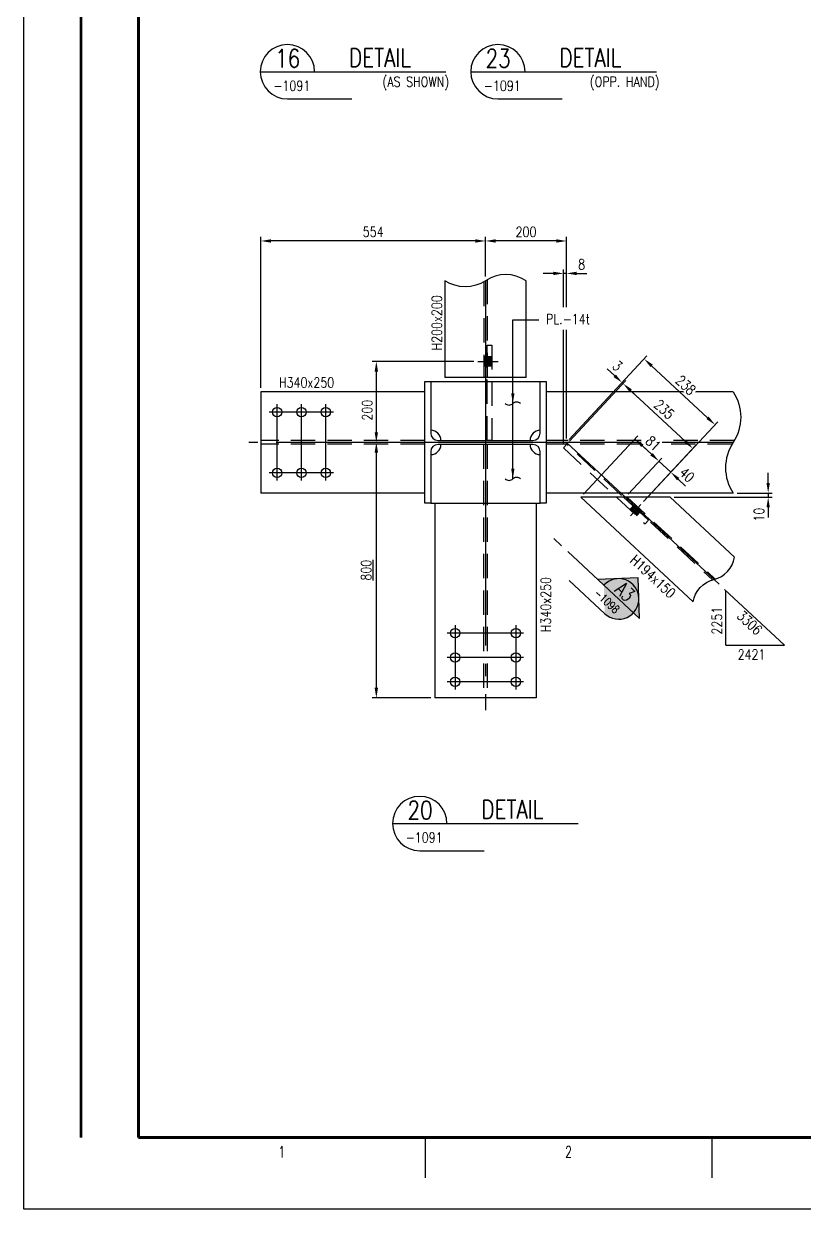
# Model space of a CAD drawing. Header units: millimetres. Extents: x 0 to 232280, y -26939 to 23794.
# Drawn here: x 91015 to 92941, y -26939 to -24016 of the extents above; entities that cross this region are included whole.
import ezdxf
from ezdxf.enums import TextEntityAlignment as Align

# ---------------------------------------------------------------- set-up
doc = ezdxf.new("R2010")
doc.units = ezdxf.units.MM
doc.header["$LTSCALE"] = 30
doc.linetypes.add('JNK-CENTER', pattern=[34, 30, -1.5, 1, -1.5])
doc.linetypes.add('JNK-HIDDEN', pattern=[3, 2, -1])
for name, color, linetype in [('CEN-R', 1, 'JNK-CENTER'), ('CON-C', 4, 'Continuous'), ('CON-G', 3, 'Continuous'), ('CON-W', 7, 'Continuous'), ('CON-Y', 2, 'Continuous'), ('Dim-W', 7, 'Continuous'), ('HID-Y', 2, 'JNK-HIDDEN'), ('TXT-Y', 2, 'Continuous')]:
    doc.layers.add(name, color=color, linetype=linetype)
doc.styles.add('ROMANS', font='ROMANS.shx', dxfattribs={"width": 0.8})
doc.styles.add('SIMPLEX', font='simplex.shx', dxfattribs={"width": 0.8})
doc.dimstyles.new('DIM10', dxfattribs={"dimscale": 10, "dimtxt": 2.5, "dimasz": 2.5, "dimexe": 1, "dimexo": 1, "dimgap": 1, "dimtad": 1, "dimdec": 0, "dimdsep": 46, "dimtxsty": 'SIMPLEX', "dimcen": 0, "dimclrt": 2, "dimadec": 1, "dimazin": 2, "dimtfac": 1, "dimtdec": 0, "dimtix": 1, "dimtmove": 2, "dimatfit": 0, "dimfxl": 0.18, "dimtolj": 1, "dimtzin": 0, "dimarcsym": 0})
doc.dimstyles.new('DIM40', dxfattribs={"dimscale": 40, "dimtxt": 2.5, "dimasz": 2.5, "dimexe": 1, "dimexo": 1, "dimgap": 1, "dimtad": 1, "dimdec": 0, "dimdsep": 46, "dimtxsty": 'SIMPLEX', "dimcen": 0, "dimclrd": 7, "dimclre": 7, "dimclrt": 2, "dimadec": 1, "dimazin": 2, "dimtfac": 1, "dimtdec": 0, "dimtix": 1, "dimtmove": 2, "dimatfit": 2, "dimfxl": 1, "dimtolj": 1, "dimtzin": 0, "dimarcsym": 1})

# ---------------------------------------------------------------- blocks, each defined once
blk = doc.blocks.new('TITLE')
at = {"color": 7}
for p, q in [((0, 0), (0, 594.8536585365848)), ((99.02439024387672, 17.68292682926827), (99.02439024387672, 7.780487804878013)), ((169.7560975609531, 17.68292682926827), (169.7560975609531, 7.780487804878013)), ((841, 0), (0, 0))]:
    blk.add_line(p, q, dxfattribs=at)
at = {"color": 7, "const_width": 0.7073170731707307}
for points in [[(14.14634146340063, 577.1707317073162), (14.14634146340063, 17.68292682926827)], [(28.29268292683742, 17.68292682926827), (28.29268292683742, 577.5243902439012)], [(28.29268292683742, 17.68292682926827), (823.6707317073171, 17.68292682926827)]]:
    blk.add_lwpolyline(points, dxfattribs=at)
at = {"color": 7, "style": 'ROMANS', "width": 0.7}
for s, p in [('1', (63.65853658537549, 14.14634146341463)), ('2', (134.3902439024148, 14.14634146341463))]:
    blk.add_text(s, height=2.829268292682921, dxfattribs=at).set_placement(p, align=Align.MIDDLE)
blk = doc.blocks.new('SECTITLE')
at = {"layer": 'CON-G'}
for p, q in [((-1.7, 0), (44.09999999999997, 0)), ((4.999999999999999, -6.7), (20.85999999999999, -6.7))]:
    blk.add_line(p, q, dxfattribs=at)
blk.add_arc((5, 0), 6.7, 0, 270, dxfattribs=at)
at = {"layer": 'CON-C', "style": 'SIMPLEX', "width": 0.8}
for tag, p in [('A', (5.060000000000002, 1.039999999999964)), ('ELEVATION', (27.83000000000001, 1.22))]:
    blk.add_attdef(tag, text='', height=4.5, dxfattribs=at).set_placement(p, align=Align.CENTER)
at = {"layer": 'CON-Y', "style": 'SIMPLEX', "width": 0.8}
blk.add_attdef('H0000-0000', (1.539999999999953, -4.720000000000033), '', height=2.5, dxfattribs=at)
blk.add_attdef('SCALE', text='', height=2.5, dxfattribs=at).set_placement((44.90000000000001, -3.72), align=Align.RIGHT)
blk = doc.blocks.new('*D3321')
at = {"layer": 'DEFPOINTS', "color": 0, "transparency": 16777216}
for p in [(92581.96478466046, -25094.58821830415), (92499.35399155383, -25183.43794292296), (92537.50010242953, -25201.15443876889)]:
    blk.add_point(p, dxfattribs=at)
at = {"layer": 'Dim-W', "color": 7, "linetype": 'ByBlock', "lineweight": -2, "transparency": 16777216}
for p, q in [((92563.65599453823, -25077.56505161107), (92545.34720441602, -25060.541884918)), ((92506.16325823107, -25176.11442687408), (92588.77405133769, -25087.26470225526)), ((92611.25884885617, -25121.82528501321), (92581.96478466046, -25094.58821830415)), ((92544.30936910678, -25193.83092272002), (92618.0681155334, -25114.50176896432)), ((92629.5676389784, -25138.84845170629), (92647.87642910064, -25155.87161839936))]:
    blk.add_line(p, q, dxfattribs=at)
at = {"layer": 'Dim-W', "color": 7, "transparency": 16777216}
blk.add_solid([(92566.49318898708, -25074.5135865907), (92560.81880008939, -25080.61651663144), (92581.96478466046, -25094.58821830415)], dxfattribs=at)
at = {"layer": 'Dim-W', "color": 2, "transparency": 16777216, "insert": (92651.04196011375, -25128.0919216271), "char_height": 25, "attachment_point": 5, "rotation": 317.0839013655855, "style": 'SIMPLEX', "bg_fill": 3, "box_fill_scale": 1.1, "bg_fill_color": 256, "bg_fill_true_color": 13158600, "bg_fill_transparency": 0}
blk.add_mtext('\\A1;40', dxfattribs=at)
at = {"layer": 'Dim-W', "color": 7, "transparency": 16777216}
blk.add_solid([(92632.40483342725, -25135.79698668592), (92626.73044452956, -25141.89991672666), (92611.25884885617, -25121.82528501321)], dxfattribs=at)
blk = doc.blocks.new('*D3322')
at = {"layer": 'DEFPOINTS', "color": 0, "transparency": 16777216}
for p in [(92545.71758281562, -24842.41196152184), (92354.15852287324, -25048.43794292299), (92537.50010242953, -25201.15443876889)]:
    blk.add_point(p, dxfattribs=at)
at = {"layer": 'Dim-W', "color": 7, "linetype": 'ByBlock', "lineweight": -2, "transparency": 16777216}
for p, q in [((92360.96778955047, -25041.1144268741), (92552.52684949285, -24835.08844547296)), ((92701.89832557164, -24987.62586153573), (92564.02637293785, -24859.43512821493)), ((92544.30936910678, -25193.83092272002), (92727.01638237109, -24997.32551217992))]:
    blk.add_line(p, q, dxfattribs=at)
at = {"layer": 'Dim-W', "color": 7, "transparency": 16777216}
for points in [[(92566.8635673867, -24856.38366319456), (92561.189178489, -24862.4865932353), (92545.71758281562, -24842.41196152185)], [(92704.73552002048, -24984.57439651536), (92699.0611311228, -24990.6773265561), (92720.20711569386, -25004.64902822881)]]:
    blk.add_solid(points, dxfattribs=at)
at = {"layer": 'Dim-W', "color": 2, "transparency": 16777216, "insert": (92648.28319927849, -24907.05258376534), "char_height": 25, "attachment_point": 5, "rotation": 317.0839013655855, "style": 'SIMPLEX', "bg_fill": 3, "box_fill_scale": 1.1, "bg_fill_color": 256, "bg_fill_true_color": 13158600, "bg_fill_transparency": 0}
blk.add_mtext('\\A1;238', dxfattribs=at)
blk = doc.blocks.new('*D3323')
at = {"layer": 'DEFPOINTS', "color": 0, "transparency": 16777216}
for p in [(92493.72031758688, -24903.30303509842), (92354.59261105931, -25052.93794292296), (92537.50010242953, -25201.15443876889)]:
    blk.add_point(p, dxfattribs=at)
at = {"layer": 'Dim-W', "color": 7, "linetype": 'ByBlock', "lineweight": -2, "transparency": 16777216}
for p, q in [((92361.40187773653, -25045.61442687407), (92500.5295842641, -24895.97951904954)), ((92647.4241921537, -25046.21398992696), (92512.0291077091, -24920.3262017915)), ((92544.30936910678, -25193.83092272002), (92672.54224895315, -25055.91364057115))]:
    blk.add_line(p, q, dxfattribs=at)
at = {"layer": 'Dim-W', "color": 7, "transparency": 16777216}
for points in [[(92514.86630215794, -24917.27473677113), (92509.19191326025, -24923.37766681187), (92493.72031758688, -24903.30303509843)], [(92650.26138660253, -25043.16252490659), (92644.58699770486, -25049.26545494733), (92665.73298227592, -25063.23715662004)]]:
    blk.add_solid(points, dxfattribs=at)
at = {"layer": 'Dim-W', "color": 2, "transparency": 16777216, "insert": (92595.04749995517, -24966.79218474925), "char_height": 25, "attachment_point": 5, "rotation": 317.0839013655855, "style": 'SIMPLEX', "bg_fill": 3, "box_fill_scale": 1.1, "bg_fill_color": 256, "bg_fill_true_color": 13158600, "bg_fill_transparency": 0}
blk.add_mtext('\\A1;235', dxfattribs=at)
blk = doc.blocks.new('*D3324')
at = {"layer": 'DEFPOINTS', "color": 0, "transparency": 16777216}
for p in [(92491.24344939986, -24901.00008991505), (92491.24344939993, -24901.00008991497), (92493.72031758906, -24903.30303510046)]:
    blk.add_point(p, dxfattribs=at)
at = {"layer": 'Dim-W', "color": 7, "linetype": 'ByBlock', "lineweight": -2, "transparency": 16777216}
for p, q in [((92472.9346592777, -24883.9769232219), (92454.62586915548, -24866.95375652883)), ((92493.72031758915, -24903.30303510035), (92491.24344939992, -24901.00008991498)), ((92498.05271607709, -24893.67657386616), (92498.05271607716, -24893.67657386609)), ((92500.52958426629, -24895.97951905157), (92500.52958426639, -24895.97951905146)), ((92512.02910771138, -24920.32620179342), (92530.33789783361, -24937.3493684865))]:
    blk.add_line(p, q, dxfattribs=at)
at = {"layer": 'Dim-W', "color": 7, "transparency": 16777216}
blk.add_solid([(92514.86630216023, -24917.27473677306), (92509.19191326253, -24923.37766681379), (92493.72031758915, -24903.30303510035)], dxfattribs=at)
at = {"layer": 'Dim-W', "color": 2, "transparency": 16777216, "insert": (92479.5803234964, -24859.43298846534), "char_height": 25, "attachment_point": 5, "rotation": 317.0839013655855, "style": 'SIMPLEX', "bg_fill": 3, "box_fill_scale": 1.1, "bg_fill_color": 256, "bg_fill_true_color": 13158600, "bg_fill_transparency": 0}
blk.add_mtext('\\A1;3', dxfattribs=at)
at = {"layer": 'Dim-W', "color": 7, "transparency": 16777216}
blk.add_solid([(92475.77185372655, -24880.92545820153), (92470.09746482885, -24887.02838824227), (92491.24344939992, -24901.00008991498)], dxfattribs=at)
blk = doc.blocks.new('*D3325')
at = {"layer": 'DEFPOINTS', "color": 0, "transparency": 16777216}
for p in [(92522.89026548777, -25039.66184793741), (92581.96478466172, -25094.58821830538), (92389.20997230188, -25183.43794292296)]:
    blk.add_point(p, dxfattribs=at)
at = {"layer": 'Dim-W', "color": 7, "linetype": 'ByBlock', "lineweight": -2, "transparency": 16777216}
for p, q in [((92396.0192389791, -25176.11442687408), (92529.69953216502, -25032.33833188853)), ((92563.65599454036, -25077.56505161139), (92541.19905561, -25056.68501463049)), ((92588.77405133896, -25087.26470225649), (92588.7740513398, -25087.26470225558))]:
    blk.add_line(p, q, dxfattribs=at)
at = {"layer": 'Dim-W', "color": 7, "transparency": 16777216}
for points in [[(92544.03625005885, -25053.63354961012), (92538.36186116116, -25059.73647965086), (92522.89026548777, -25039.66184793742)], [(92566.4931889892, -25074.51358659102), (92560.81880009151, -25080.61651663176), (92581.96478466257, -25094.58821830447)]]:
    blk.add_solid(points, dxfattribs=at)
at = {"layer": 'Dim-W', "color": 2, "transparency": 16777216, "insert": (92567.74837509892, -25050.64712201095), "char_height": 25, "attachment_point": 5, "rotation": 317.0839013655855, "style": 'SIMPLEX', "bg_fill": 3, "box_fill_scale": 1.1, "bg_fill_color": 256, "bg_fill_true_color": 13158600, "bg_fill_transparency": 0}
blk.add_mtext('\\A1;81', dxfattribs=at)
blk = doc.blocks.new('*D3422')
at = {"layer": 'DEFPOINTS', "color": 0, "transparency": 16777216}
for p in [(92154.15852286655, -24551.52702469515), (92154.15852286655, -24649.4777251333), (92354.15852287324, -25048.43794292298)]:
    blk.add_point(p, dxfattribs=at)
at = {"layer": 'Dim-W', "color": 7, "linetype": 'ByBlock', "lineweight": -2, "transparency": 16777216}
for p, q in [((92154.15852286655, -24639.4777251333), (92154.15852286655, -24541.52702469515)), ((92329.15852287324, -24551.52702469515), (92179.15852286655, -24551.52702469515)), ((92354.15852287324, -24714.74753994533), (92354.15852287324, -24541.52702469515)), ((92354.15852287324, -25038.43794292298), (92354.15852287324, -24770.89105745489))]:
    blk.add_line(p, q, dxfattribs=at)
at = {"layer": 'Dim-W', "color": 7, "transparency": 16777216}
for points in [[(92179.15852286655, -24547.36035802849), (92179.15852286655, -24555.69369136182), (92154.15852286655, -24551.52702469515)], [(92329.15852287324, -24547.36035802849), (92329.15852287324, -24555.69369136182), (92354.15852287324, -24551.52702469515)]]:
    blk.add_solid(points, dxfattribs=at)
at = {"layer": 'Dim-W', "color": 2, "transparency": 16777216, "insert": (92254.1585228699, -24529.02702469515), "char_height": 25, "attachment_point": 5, "style": 'SIMPLEX', "bg_fill": 3, "box_fill_scale": 1.1, "bg_fill_color": 256, "bg_fill_true_color": 13158600, "bg_fill_transparency": 0}
blk.add_mtext('\\A1;200', dxfattribs=at)
blk = doc.blocks.new('*D3423')
at = {"layer": 'DEFPOINTS', "color": 0, "transparency": 16777216}
for p in [(92346.42149104647, -24631.52702469515), (92354.15852287324, -24631.52702469515), (92346.42149104647, -25061.72616218153)]:
    blk.add_point(p, dxfattribs=at)
at = {"layer": 'Dim-W', "color": 7, "linetype": 'ByBlock', "lineweight": -2, "transparency": 16777216}
for p, q in [((92321.42149104647, -24631.52702469515), (92296.42149104647, -24631.52702469515)), ((92346.42149104647, -24714.74753994533), (92346.42149104647, -24621.52702469515)), ((92354.15852287324, -24631.52702469515), (92346.42149104647, -24631.52702469515)), ((92379.15852287324, -24631.52702469515), (92404.15852287324, -24631.52702469515)), ((92346.42149104647, -25051.72616218153), (92346.42149104647, -24770.89105745489))]:
    blk.add_line(p, q, dxfattribs=at)
at = {"layer": 'Dim-W', "color": 7, "transparency": 16777216}
blk.add_solid([(92321.42149104647, -24627.36035802849), (92321.42149104647, -24635.69369136182), (92346.42149104647, -24631.52702469515)], dxfattribs=at)
at = {"layer": 'Dim-W', "color": 2, "transparency": 16777216, "insert": (92391.25078285683, -24609.02702469515), "char_height": 25, "attachment_point": 5, "style": 'SIMPLEX', "bg_fill": 3, "box_fill_scale": 1.1, "bg_fill_color": 256, "bg_fill_true_color": 13158600, "bg_fill_transparency": 0}
blk.add_mtext('\\A1;8', dxfattribs=at)
at = {"layer": 'Dim-W', "color": 7, "transparency": 16777216}
blk.add_solid([(92379.15852287324, -24627.36035802849), (92379.15852287324, -24635.69369136182), (92354.15852287324, -24631.52702469515)], dxfattribs=at)
blk = doc.blocks.new('*D3326')
at = {"layer": 'DEFPOINTS', "color": 0, "transparency": 16777216}
for p in [(91600.15852287321, -24551.52702469515), (92154.15852286655, -24551.52702469515), (91600.15852287321, -24923.43794292298)]:
    blk.add_point(p, dxfattribs=at)
at = {"layer": 'Dim-W', "color": 7, "linetype": 'ByBlock', "lineweight": -2, "transparency": 16777216}
for p, q in [((91600.15852287321, -24913.43794292298), (91600.15852287321, -24541.52702469515)), ((92129.15852286655, -24551.52702469515), (91625.15852287321, -24551.52702469515))]:
    blk.add_line(p, q, dxfattribs=at)
at = {"layer": 'Dim-W', "color": 7, "transparency": 16777216}
for points in [[(91625.15852287321, -24547.36035802849), (91625.15852287321, -24555.69369136182), (91600.15852287321, -24551.52702469515)], [(92129.15852286655, -24547.36035802849), (92129.15852286655, -24555.69369136182), (92154.15852286655, -24551.52702469515)]]:
    blk.add_solid(points, dxfattribs=at)
at = {"layer": 'Dim-W', "color": 2, "transparency": 16777216, "insert": (91877.15852286988, -24529.02702469515), "char_height": 25, "attachment_point": 5, "style": 'SIMPLEX', "bg_fill": 3, "box_fill_scale": 1.1, "bg_fill_color": 256, "bg_fill_true_color": 13158600, "bg_fill_transparency": 0}
blk.add_mtext('\\A1;554', dxfattribs=at)
blk = doc.blocks.new('*D3327')
at = {"layer": 'DEFPOINTS', "color": 0, "transparency": 16777216}
for p in [(91884.9267580316, -25048.43794292298), (91884.9267580316, -25678.43794292298), (92029.15852287324, -25678.43794292298)]:
    blk.add_point(p, dxfattribs=at)
at = {"layer": 'Dim-W', "color": 7, "linetype": 'ByBlock', "lineweight": -2, "transparency": 16777216}
for p, q in [((91884.9267580316, -25073.43794292298), (91884.9267580316, -25653.43794292298)), ((92019.15852287324, -25678.43794292298), (91874.9267580316, -25678.43794292298))]:
    blk.add_line(p, q, dxfattribs=at)
at = {"layer": 'Dim-W', "color": 7, "transparency": 16777216}
for points in [[(91880.76009136492, -25073.43794292298), (91889.09342469827, -25073.43794292298), (91884.9267580316, -25048.43794292298)], [(91880.76009136492, -25653.43794292298), (91889.09342469827, -25653.43794292298), (91884.9267580316, -25678.43794292298)]]:
    blk.add_solid(points, dxfattribs=at)
at = {"layer": 'Dim-W', "color": 2, "transparency": 16777216, "insert": (91859.9267580316, -25363.43794292296), "char_height": 25, "attachment_point": 5, "rotation": 90, "style": 'SIMPLEX', "bg_fill": 3, "box_fill_scale": 1.1, "bg_fill_color": 256, "bg_fill_true_color": 13158600, "bg_fill_transparency": 0}
blk.add_mtext('\\A1;{\\L800}', dxfattribs=at)
blk = doc.blocks.new('*D3328')
at = {"layer": 'DEFPOINTS', "color": 0, "transparency": 16777216}
for p in [(92609.49801080578, -25183.43794292296), (92765.00673366897, -25173.43794292298), (92851.42689116125, -25183.43794292296)]:
    blk.add_point(p, dxfattribs=at)
at = {"layer": 'Dim-W', "color": 7, "linetype": 'ByBlock', "lineweight": -2, "transparency": 16777216}
for p, q in [((92851.42689116125, -25148.43794292298), (92851.42689116125, -25123.43794292298)), ((92619.49801080578, -25183.43794292296), (92861.42689116125, -25183.43794292296)), ((92775.00673366897, -25173.43794292298), (92861.42689116125, -25173.43794292298)), ((92851.42689116125, -25173.43794292298), (92851.42689116125, -25183.43794292296)), ((92851.42689116125, -25208.43794292296), (92851.42689116125, -25233.43794292296))]:
    blk.add_line(p, q, dxfattribs=at)
at = {"layer": 'Dim-W', "color": 7, "transparency": 16777216}
blk.add_solid([(92847.26022449457, -25148.43794292298), (92855.59355782792, -25148.43794292298), (92851.42689116125, -25173.43794292298)], dxfattribs=at)
at = {"layer": 'Dim-W', "color": 2, "transparency": 16777216, "insert": (92828.70371467751, -25226.43187567385), "char_height": 25, "attachment_point": 5, "rotation": 90, "style": 'SIMPLEX', "bg_fill": 3, "box_fill_scale": 1.1, "bg_fill_color": 256, "bg_fill_true_color": 13158600, "bg_fill_transparency": 0}
blk.add_mtext('\\A1;10', dxfattribs=at)
at = {"layer": 'Dim-W', "color": 7, "transparency": 16777216}
blk.add_solid([(92847.26022449457, -25208.43794292296), (92855.59355782792, -25208.43794292296), (92851.42689116125, -25183.43794292296)], dxfattribs=at)
blk = doc.blocks.new('*D3262')
at = {"layer": 'DEFPOINTS', "color": 0, "transparency": 16777216}
for p in [(92135.15852265025, -24848.43794292228), (91884.9267580316, -25048.43794292298), (91884.9267580316, -25048.43794292298)]:
    blk.add_point(p, dxfattribs=at)
at = {"layer": 'Dim-W', "color": 0, "lineweight": -2, "transparency": 16777216}
for p, q in [((92125.15852265025, -24848.43794292228), (91874.9267580316, -24848.43794292228)), ((91884.9267580316, -24873.43794292228), (91884.9267580316, -25023.43794292298))]:
    blk.add_line(p, q, dxfattribs=at)
at = {"layer": 'Dim-W', "color": 0, "transparency": 16777216}
for points in [[(91880.76009136492, -24873.43794292228), (91889.09342469827, -24873.43794292228), (91884.9267580316, -24848.43794292228)], [(91880.76009136492, -25023.43794292298), (91889.09342469827, -25023.43794292298), (91884.9267580316, -25048.43794292298)]]:
    blk.add_solid(points, dxfattribs=at)
at = {"layer": 'Dim-W', "color": 2, "transparency": 16777216, "insert": (91862.4267580316, -24968.78568803053), "char_height": 25, "attachment_point": 5, "rotation": 90, "style": 'SIMPLEX', "bg_fill": 3, "box_fill_scale": 1.1, "bg_fill_color": 256, "bg_fill_true_color": 13158600, "bg_fill_transparency": 0}
blk.add_mtext('\\A1;200', dxfattribs=at)
blk = doc.blocks.new('SECMARK1')
at = {"layer": 'CON-Y'}
h = blk.add_hatch(color=256, dxfattribs=at)
edge = h.paths.add_edge_path()
edge.add_line((21.82666666666668, 7.071067811865485), (18.29113276073393, 3.535533905932776))
edge.add_arc((21.82666666666668, 4.707345624410664e-14), 5.000000000000002, 44.99999999999977, 135.0000000000001, ccw=False)
edge.add_line((25.36220057259943, 3.535533905932773), (21.82666666666668, 7.071067811865485))
h = blk.add_hatch(color=256, dxfattribs=at)
edge = h.paths.add_edge_path()
edge.add_line((14.75559885480128, 4.707345624410664e-14), (16.82666666666668, 1.689559442740931e-14))
edge.add_arc((21.82666666666668, 4.618527782440651e-14), 5, 135.0000000000001, 180.0000000000003, ccw=False)
edge.add_line((18.29113276073393, 3.535533905932776), (14.75559885480128, 4.707345624410664e-14))
edge = h.paths.add_edge_path()
edge.add_arc((21.82666666666668, 4.736951571734001e-14), 5, 270, 540.0000000000005)
h = blk.add_hatch(color=256, dxfattribs=at)
edge = h.paths.add_edge_path()
edge.add_line((26.82666666666668, 4.332076805060308e-14), (28.89773447853207, 4.736951571734001e-14))
edge.add_line((28.89773447853207, 4.736951571734001e-14), (25.36220057259943, 3.535533905932773))
edge.add_arc((21.82666666666668, 4.951594689828198e-14), 5, -1.1368683772161603e-13, 44.999999999999716, ccw=False)
at = {"layer": 'CON-C'}
blk.add_line((0, 0), (2.633333333333307, 0), dxfattribs=at)
blk.add_lwpolyline([(4.666666666666639, 0), (28.89773447853207, 4.736951571734001e-14), (21.82666666666668, 7.071067811865485), (14.75559885480128, 4.736951571734001e-14)], dxfattribs=at)
at = {"layer": 'CON-Y'}
blk.add_line((21.82666666666668, -4.999999999999953), (9.823333333333341, -4.999999999999953), dxfattribs=at)
blk.add_arc((21.82666666666668, 4.736951571734001e-14), 5, 270, 180.0000000000004, dxfattribs=at)
at = {"layer": 'CON-C', "style": 'SIMPLEX', "width": 0.8}
blk.add_attdef('TAG', text='', height=3.5, dxfattribs=at).set_placement((21.80333333333334, 0.5800000000000568), align=Align.CENTER)
at = {"layer": 'CON-Y', "style": 'SIMPLEX', "width": 0.8}
blk.add_attdef('H0000-0000', text='', height=2, dxfattribs=at).set_placement((24.66333333333334, -3.379999999999943), align=Align.RIGHT)

msp = doc.modelspace()

# ---------------------------------------------------------------- hatches: boundary and pattern name
at = {"layer": 'CON-W'}
h = msp.add_hatch(color=256, dxfattribs=at)
h.paths.add_polyline_path([(92158.15852265025, -24860.43794292227), (92170.15852265025, -24860.43794292228), (92170.15852265025, -24848.43794292227), (92158.15852265025, -24848.43794292227)])
h.paths.add_polyline_path([(92154.15852263288, -24860.43794292227), (92158.15852265025, -24860.43794292227), (92158.15852265025, -24848.43794292227), (92154.15852262545, -24848.43794292226)])
h.paths.add_polyline_path([(92150.15852265028, -24860.43794292227), (92154.15852263288, -24860.43794292227), (92154.15852262542, -24848.43794292227), (92150.15852265028, -24848.43794292228)])
h.paths.add_polyline_path([(92150.15852265028, -24848.43794292227), (92154.15852262545, -24848.43794292227), (92154.15852261864, -24837.43794292227), (92150.15852265028, -24837.43794292228)])
h.paths.add_polyline_path([(92154.15852262542, -24848.43794292227), (92158.15852265025, -24848.43794292227), (92158.15852265025, -24837.43794292227), (92154.15852261861, -24837.43794292228)])
h.paths.add_polyline_path([(92158.15852265025, -24848.43794292227), (92170.15852265025, -24848.43794292228), (92170.15852265025, -24837.43794292227), (92158.15852265025, -24837.43794292227)])
at = {"layer": 'Dim-W'}
h = msp.add_hatch(color=256, dxfattribs=at)
h.paths.add_polyline_path([(92526.85619918915, -25229.49094038442), (92535.02731920194, -25220.70272112587), (92526.60527574582, -25212.87206444693), (92518.434155733, -25221.66028370545)])
h.paths.add_polyline_path([(92518.434155733, -25221.66028370545), (92526.60527574582, -25212.87206444693), (92518.18323228971, -25205.04140776799), (92510.01211227689, -25213.82962702651)])
h.paths.add_polyline_path([(92526.60527574582, -25212.87206444693), (92528.64805574901, -25210.67500963231), (92520.2260122929, -25202.84435295337), (92518.18323228971, -25205.04140776799)])
h.paths.add_polyline_path([(92528.64805574901, -25210.67500963231), (92530.69083575218, -25208.47795481769), (92522.26879229606, -25200.64729813875), (92520.2260122929, -25202.84435295337)])
h.paths.add_polyline_path([(92537.0700992051, -25218.50566631123), (92539.11287920829, -25216.30861149661), (92530.69083575218, -25208.47795481769), (92528.64805574901, -25210.67500963231)])
h.paths.add_polyline_path([(92535.02731920194, -25220.70272112587), (92537.0700992051, -25218.50566631123), (92528.64805574901, -25210.67500963231), (92526.60527574582, -25212.87206444693)])

# ---------------------------------------------------------------- linework, layer by layer
at = {"layer": 'CEN-R'}
for p, q in [((92154.15852287324, -24649.47772512891), (92154.15852287324, -25708.43794292298)), ((92135.15852265025, -24848.43794292228), (92185.15852265025, -24848.43794292228)), ((91640.15852287324, -25142.60460958975), (91640.15852287324, -24954.27127625641)), ((91700.15852287324, -25142.60460958975), (91700.15852287324, -24954.27127625641)), ((91760.15852287324, -25142.60460958975), (91760.15852287324, -24954.27127625641)), ((91779.32518953993, -24973.43794292306), (91620.99185620659, -24973.43794292306)), ((92537.96611310262, -25048.43794292298), (91570.15852287324, -25048.43794292298)), ((92354.15852287321, -25048.43794292296), (92730.15314466043, -25398.03062926865)), ((92765.00673366897, -25048.43794292298), (92589.80483814297, -25048.43794292298)), ((91779.32518953993, -25123.43794292306), (91620.99185620659, -25123.43794292306)), ((92537.50010242953, -25201.15443876889), (92511.62488905565, -25228.98379975426)), ((92248.32518954002, -25518.43794292298), (92059.99185620667, -25518.43794292298)), ((92079.15852287333, -25499.27127625629), (92079.15852287333, -25657.60460958963)), ((92229.15852287333, -25499.27127625629), (92229.15852287333, -25657.60460958963)), ((92248.32518954002, -25578.43794292298), (92059.99185620667, -25578.43794292298)), ((92248.32518954002, -25638.43794292298), (92059.99185620667, -25638.43794292298))]:
    msp.add_line(p, q, dxfattribs=at)
at = {"layer": 'CON-G'}
for p, q in [((92054.15852286649, -24649.47772513322), (92054.15852286649, -24888.43794292302)), ((92254.15852286646, -24888.43794292302), (92254.15852286652, -24649.47772513329)), ((92019.15852287324, -24898.43794292295), (92289.15852287324, -24898.43794292295)), ((92254.15852857247, -24888.43794292302), (92054.15852286649, -24888.43794292302)), ((92004.1585228733, -24923.43794292298), (91600.15852287321, -24923.43794292298)), ((91600.15852287324, -24923.43794292298), (91600.15852287324, -25173.43794292298)), ((92765.00673366897, -24923.43794292298), (92304.1585228733, -24923.43794292298)), ((92004.1585228733, -25173.43794292298), (91600.15852287321, -25173.43794292298)), ((92029.15852287324, -25198.43794292301), (92029.15852287324, -25678.43794292298)), ((92279.15852287324, -25198.43794292301), (92279.15852287324, -25678.43794292298)), ((92765.00673366897, -25173.43794292298), (92304.1585228733, -25173.43794292298)), ((92609.49801080578, -25183.43794292296), (92389.20997230188, -25183.43794292296)), ((92389.20997230188, -25183.43794292296), (92666.37250087812, -25441.13841868711)), ((92609.49801080578, -25183.43794292296), (92768.51150103813, -25331.28567795518)), ((92279.15852287324, -25678.43794292298), (92029.15852287324, -25678.43794292298))]:
    msp.add_line(p, q, dxfattribs=at)
msp.add_lwpolyline([(92304.1585228733, -25198.43794292297), (92289.1585228733, -25198.43794292297), (92289.1585228733, -25071.43794292297, 0.414213562373095), (92271.1585228733, -25053.43794292297), (92037.1585228733, -25053.43794292297, 0.414213562373095), (92019.1585228733, -25071.43794292297), (92019.1585228733, -25198.43794292297), (92004.1585228733, -25198.43794292297), (92004.1585228733, -24898.43794292297), (92019.1585228733, -24898.43794292297), (92019.1585228733, -25025.43794292297, 0.414213562373095), (92037.1585228733, -25043.43794292297), (92271.1585228733, -25043.43794292297, 0.4142135623730949), (92289.1585228733, -25025.43794292297), (92289.1585228733, -24898.43794292297), (92304.1585228733, -24898.43794292297)], format="xyb", close=True, dxfattribs=at)
for centre in [(91640.15852287324, -24973.43794292306), (91700.15852287324, -24973.43794292306), (91760.15852287324, -24973.43794292306), (91640.15852287324, -25123.43794292306), (91700.15852287324, -25123.43794292306), (91760.15852287324, -25123.43794292306), (92079.15852287333, -25518.43794292298), (92229.15852287333, -25518.43794292298), (92079.15852287333, -25578.43794292298), (92229.15852287333, -25578.43794292298), (92079.15852287333, -25638.43794292298), (92229.15852287333, -25638.43794292298)]:
    msp.add_circle(centre, 11.5, dxfattribs=at)
for centre, start, end in [((92019.15852287327, -25043.43794292295), 0, 90), ((92289.15852287327, -25043.43794292295), 90, 180)]:
    msp.add_arc(centre, 25, start, end, dxfattribs=at)
at = {"layer": 'CON-W'}
for p, q in [((92743.79067450826, -25410.71054652906), (92891.76597250186, -25548.29517923601)), ((92747.23163637362, -25548.29517923601), (92747.23163637359, -25413.90988777602)), ((92747.23163637362, -25548.29517923601), (92891.76597250186, -25548.29517923601))]:
    msp.add_line(p, q, dxfattribs=at)
for points in [[(92254.15852286652, -24649.47772513329, 0.2992863225903411), (92154.15852286652, -24649.47772513328, -0.2992863225907001), (92054.15852286652, -24649.47772513325)], [(92765.00673366897, -24923.43794292298, -0.2992863225903411), (92765.00673366897, -25048.43794292298, 0.2992863225907001), (92765.00673366897, -25173.43794292298)], [(92666.37250087812, -25441.13841868703, -0.2992863225903411), (92717.44200095817, -25386.2120483211, 0.2992863225907001), (92768.51150103816, -25331.28567795516)]]:
    msp.add_lwpolyline(points, format="xyb", dxfattribs=at)
at = {"layer": 'Dim-W', "ltscale": 0.5}
msp.add_lwpolyline([(92202.79492773682, -25138.11678991117, 0.4142135623732222), (92221.57363265177, -25137.85622584814, -0.4142135623732223), (92240.35233756671, -25137.59566178512)], format="xyb", dxfattribs=at)
at = {"layer": 'HID-Y'}
for p, q in [((92150.15852286649, -24651.96181351494), (92150.15852286649, -24888.43794292302)), ((92158.15852286649, -24646.99363675174), (92158.15852286649, -24888.43794292302)), ((92170.15852265025, -24837.43794292228), (92150.15852265025, -24837.43794292228)), ((92170.15852265025, -24860.43794292228), (92150.15852265025, -24860.43794292228)), ((92004.1585228733, -25043.93794292298), (91600.15852287321, -25043.93794292298)), ((92004.1585228733, -25052.93794292298), (91600.15852287321, -25052.93794292298)), ((92149.65852287327, -25053.43794292297), (92149.65852287327, -25678.43794292298)), ((92158.65852287327, -25053.43794292297), (92158.65852287327, -25678.43794292298)), ((92537.96611310265, -25043.93794292298), (92304.1585228733, -25043.93794292298)), ((92537.96611310262, -25052.93794292298), (92304.1585228733, -25052.93794292298)), ((92767.81726196085, -25043.93794292298), (92589.80483814297, -25043.93794292298)), ((92762.19620537708, -25052.93794292298), (92589.80483814297, -25052.93794292298)), ((92494.94823078366, -25183.43794292296), (92714.03480137014, -25387.14049161774)), ((92503.75975232388, -25183.43794292296), (92720.84920054601, -25385.28360502452)), ((92522.26879229609, -25200.64729813873), (92510.01211227689, -25213.82962702651)), ((92539.11287920829, -25216.3086114966), (92526.85619918915, -25229.49094038439))]:
    msp.add_line(p, q, dxfattribs=at)
for points in [[(92170.15852265025, -25043.43794292228), (92158.15852265025, -25043.43794292228), (92158.15852265025, -24808.43794292228), (92170.15852265025, -24808.43794292228)], [(92555.89258991403, -25240.10285510897), (92354.59261105931, -25052.93794292296), (92346.42149104647, -25061.72616218153), (92547.72146990121, -25248.89107436748)]]:
    msp.add_lwpolyline(points, close=True, dxfattribs=at)

# ---------------------------------------------------------------- block references
at = {"linetype": 'ByBlock', "xscale": 9.999999998999984, "yscale": 9.999999998999984, "zscale": 9.999999998999984}
msp.add_blockref('TITLE', (91015.14871270579, -26939.40349268467), dxfattribs=at)
at = {"layer": 'CON-W'}
ref = msp.add_blockref('SECMARK1', (92322.77408940103, -25285.58912917514), dxfattribs=dict(at, xscale=10, yscale=10, zscale=10, rotation=317.083901364784))
ref.add_attrib('H0000-0000', '-1098', dxfattribs={"layer": 'CON-Y', "height": 20, "rotation": 317.083901364826, "style": 'SIMPLEX', "width": 0.8}).set_placement((92473.55318738922, -25471.93337672976), align=Align.RIGHT)
ref.add_attrib('TAG', 'A3', dxfattribs={"layer": 'CON-C', "height": 35, "rotation": 317.083901364826, "style": 'SIMPLEX', "width": 0.75}).set_placement((92486.40052565778, -25429.80620098828), align=Align.CENTER)
at = {"layer": 'Dim-W', "xscale": 10, "yscale": 10, "zscale": 10}
for p, values in [((91615.68152273071, -24134.17914570345), {'H0000-0000': '-1091', 'A': '16', 'ELEVATION': 'DETAIL', 'SCALE': '(AS SHOWN)'}), ((92134.7512777764, -24134.17914570345), {'H0000-0000': '-1091', 'A': '23', 'ELEVATION': 'DETAIL', 'SCALE': '(OPP. HAND)'}), ((91942.15852287324, -25988.07357043283), {'H0000-0000': '-1091', 'A': '20', 'ELEVATION': 'DETAIL'})]:
    msp.add_blockref('SECTITLE', p, dxfattribs=at).add_auto_attribs(values)

# ---------------------------------------------------------------- texts
at = {"layer": 'CON-Y', "style": 'SIMPLEX', "width": 0.8}
for s, rotation, p in [('2251', 90, (92737.42569926789, -25522.22605191033)), ('3306', 317.0839013634186, (92772.23471312814, -25478.84148230775))]:
    msp.add_text(s, height=25, rotation=rotation, dxfattribs=at).set_placement(p)
msp.add_text('2421', height=25, dxfattribs=at).set_placement((92776.11721168458, -25583.72961080463))
at = {"layer": 'TXT-Y', "style": 'SIMPLEX', "width": 0.8}
for s, height, rotation, p in [('H200x200', 25, 90, (92046.5089465162, -24821.70223208009)), ('H194x150', 24.99999999999999, 317.0839013613001, (92508.86561960742, -25341.76376803247)), ('H340x250', 25, 90, (92315.40110574913, -25516.47407239884))]:
    msp.add_text(s, height=height, rotation=rotation, dxfattribs=at).set_placement(p)
msp.add_text('H340x250', height=25, dxfattribs=at).set_placement((91644.74613458273, -24913.15519492133))

# ---------------------------------------------------------------- next in the draw order: dimensions: what is measured, and where the dimension line sits
at = {"layer": 'Dim-W'}
dim = msp.add_linear_dim(base=(91884.9267580316, -25678.43794292298), p1=(91884.9267580316, -25048.43794292298), p2=(92029.15852287324, -25678.43794292298), angle=90, text='{\\L800}', dimstyle='DIM40', override={"dimscale": 10, "dimtfill": 1}, dxfattribs=at)
dim.commit()
dim.dimension.update_dxf_attribs({"geometry": '*D3327', "text_midpoint": (91859.9267580316, -25363.43794292296)})
dim = msp.add_linear_dim(base=(92581.96478466046, -25094.58821830415), p1=(92537.50010242953, -25201.15443876889), p2=(92499.35399155383, -25183.43794292297), angle=137.0839013655855, dimstyle='DIM40', override={"dimscale": 10, "dimtfill": 1}, dxfattribs=at)
dim.commit()
dim.dimension.update_dxf_attribs({"geometry": '*D3321', "text_midpoint": (92651.04196011377, -25128.09192162709), "dimtype": 160})

# ---------------------------------------------------------------- next in the draw order: linework, layer by layer
at = {"layer": 'CON-G'}
msp.add_line((92019.15852287324, -25198.43794292301), (92289.15852287324, -25198.43794292301), dxfattribs=at)

# ---------------------------------------------------------------- next in the draw order: dimensions: what is measured, and where the dimension line sits
at = {"layer": 'Dim-W'}
dim = msp.add_linear_dim(base=(92545.71758281562, -24842.41196152184), p1=(92537.50010242953, -25201.15443876889), p2=(92354.15852287324, -25048.43794292298), angle=137.0839013655855, dimstyle='DIM40', override={"dimscale": 10, "dimtfill": 1}, dxfattribs=at)
dim.commit()
dim.dimension.update_dxf_attribs({"geometry": '*D3322', "text_midpoint": (92648.28319927849, -24907.05258376533)})

# ---------------------------------------------------------------- next in the draw order: dimensions: what is measured, and where the dimension line sits
dim = msp.add_linear_dim(base=(92493.72031758688, -24903.30303509842), p1=(92537.50010242953, -25201.15443876889), p2=(92354.59261105931, -25052.93794292296), angle=137.0839013655855, dimstyle='DIM40', override={"dimscale": 10, "dimtfill": 1}, dxfattribs=at)
dim.commit()
dim.dimension.update_dxf_attribs({"geometry": '*D3323', "text_midpoint": (92595.04749995517, -24966.79218474925)})

# ---------------------------------------------------------------- next in the draw order: dimensions: what is measured, and where the dimension line sits
for base, p1, p2, angle, picture, middle in [((92154.15852286655, -24551.52702469515), (92354.15852287324, -25048.43794292298), (92154.15852286655, -24649.4777251333), 180, '*D3422', (92254.1585228699, -24529.02702469515)), ((92522.89026548777, -25039.66184793741), (92581.96478466172, -25094.58821830538), (92389.20997230188, -25183.43794292297), 137.0839013655855, '*D3325', (92567.74837509895, -25050.64712201095))]:
    dim = msp.add_linear_dim(base=base, p1=p1, p2=p2, angle=angle, dimstyle='DIM40', override={"dimscale": 10, "dimtfill": 1}, dxfattribs=at)
    dim.commit()
    dim.dimension.update_dxf_attribs({"geometry": picture, "text_midpoint": middle})
for base, p1, p2, angle, picture, middle in [((92491.24344939993, -24901.00008991497), (92493.72031758906, -24903.30303510045), (92491.24344939986, -24901.00008991505), 137.0839013655855, '*D3324', (92479.5803234964, -24859.43298846533)), ((92851.42689116125, -25183.43794292296), (92765.00673366897, -25173.43794292298), (92609.49801080578, -25183.43794292296), 90, '*D3328', (92828.70371467751, -25226.43187567385))]:
    dim = msp.add_linear_dim(base=base, p1=p1, p2=p2, angle=angle, dimstyle='DIM40', override={"dimscale": 10, "dimtfill": 1}, dxfattribs=at)
    dim.commit()
    dim.dimension.update_dxf_attribs({"geometry": picture, "text_midpoint": middle, "dimtype": 160})

# ---------------------------------------------------------------- next in the draw order: linework, layer by layer
at = {"layer": 'Dim-W', "ltscale": 0.5}
msp.add_lwpolyline([(92202.79492773682, -24952.39724008942, 0.4142135623732222), (92221.57363265177, -24952.1366760264, -0.4142135623732223), (92240.35233756671, -24951.87611196337)], format="xyb", dxfattribs=at)

# ---------------------------------------------------------------- next in the draw order: dimensions: what is measured, and where the dimension line sits
at = {"layer": 'Dim-W'}
dim = msp.add_linear_dim(base=(91600.15852287321, -24551.52702469515), p1=(92154.15852286655, -24551.52702469515), p2=(91600.15852287321, -24923.43794292298), angle=180, dimstyle='DIM40', override={"dimscale": 10, "dimtfill": 1}, dxfattribs=at)
dim.commit()
dim.dimension.update_dxf_attribs({"geometry": '*D3326', "text_midpoint": (91877.15852286988, -24529.02702469515)})
dim = msp.add_linear_dim(base=(92346.42149104647, -24631.52702469515), p1=(92354.15852287324, -24631.52702469515), p2=(92346.42149104647, -25061.72616218153), angle=180, dimstyle='DIM40', override={"dimscale": 10, "dimtfill": 1}, dxfattribs=at)
dim.commit()
dim.dimension.update_dxf_attribs({"geometry": '*D3423', "text_midpoint": (92391.25078285683, -24609.02702469515), "dimtype": 160})

# ---------------------------------------------------------------- next in the draw order: leaders
at = {"layer": 'CON-W'}
for points in [[(92221.57363265177, -24952.1366760264), (92221.57363265177, -24745.71573990942)], [(92221.57363265177, -25137.85622584814), (92221.57363265177, -24938.92531135974)]]:
    msp.add_leader(points, dimstyle='DIM10', dxfattribs=at)

# ---------------------------------------------------------------- next in the draw order: linework, layer by layer
at = {"layer": 'CON-G'}
msp.add_arc((92289.15852287327, -25053.43794292301), 25, 180, 270, dxfattribs=at)
at = {"layer": 'Dim-W', "ltscale": 0.5}
msp.add_lwpolyline([(92221.57363265177, -25137.85622584814), (92221.57363265177, -24745.71573990942), (92285.93994602974, -24745.71573990942)], dxfattribs=at)

# ---------------------------------------------------------------- next in the draw order: texts
at = {"layer": 'CON-Y', "style": 'SIMPLEX', "width": 0.8}
msp.add_text('PL.-14t', height=25, dxfattribs=at).set_placement((92357.52006027695, -24756.63596045712), align=Align.CENTER)

# ---------------------------------------------------------------- next in the draw order: dimensions: what is measured, and where the dimension line sits
at = {"layer": 'Dim-W'}
dim = msp.add_linear_dim(base=(91884.9267580316, -25048.43794292298), p1=(92135.15852265025, -24848.43794292228), p2=(91884.9267580316, -25048.43794292298), angle=90, dimstyle='DIM10', override={"dimtix": 0, "dimatfit": 2, "dimtfill": 1}, dxfattribs=at)
dim.commit()
dim.dimension.update_dxf_attribs({"geometry": '*D3262', "text_midpoint": (91862.4267580316, -24968.78568803053), "dimtype": 160})

# ---------------------------------------------------------------- next in the draw order: linework, layer by layer
at = {"layer": 'CON-G'}
msp.add_arc((92019.15852287327, -25053.43794292301), 25, 270, 0, dxfattribs=at)

doc.saveas('drawing.dxf')
